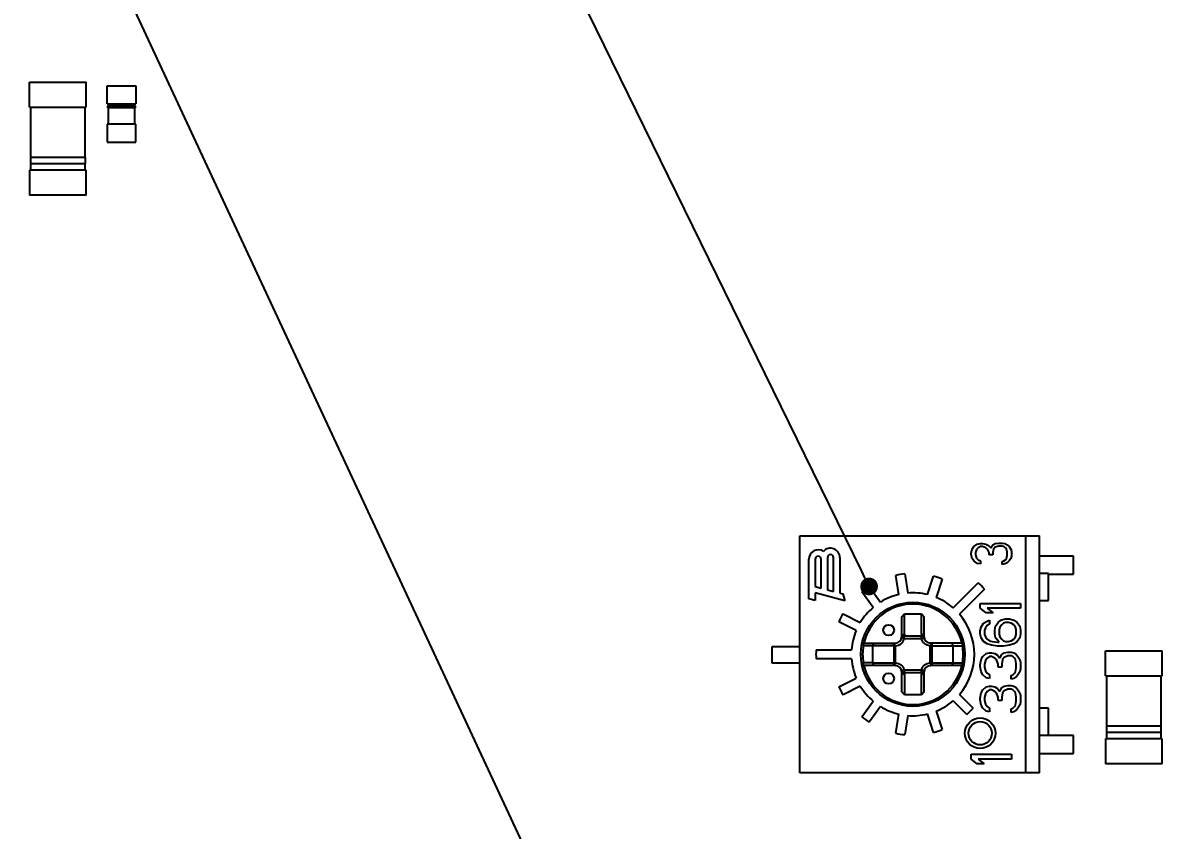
# Model space of a CAD drawing. Header units: millimetres. Extents: x 461 to 1302, y 117 to 711.
# Drawn here: x 597 to 661.9, y 575.4 to 621.1 of the extents above; entities that cross this region are included whole.
import ezdxf
from ezdxf import colors
from ezdxf.entities.mleader import LeaderData, LeaderLine
from ezdxf.math import Vec2, Vec3

# ---------------------------------------------------------------- set-up
doc = ezdxf.new("R2010")
doc.units = ezdxf.units.MM
doc.layers.get('0').update_dxf_attribs({"lineweight": 50})
doc.styles.add('GOST-2.304_Type-B_italic', font='')
doc.styles.get('GOST-2.304_Type-B_italic').set_extended_font_data('GOST Common', italic=True)

# ---------------------------------------------------------------- blocks, each defined once
blk = doc.blocks.new('_Dot')
at = {"color": 0, "linetype": 'ByBlock', "lineweight": -2}
blk.add_line((-0.5, 0), (-1, 0), dxfattribs=at)
at = {"color": 0, "linetype": 'ByBlock', "lineweight": 90, "const_width": 0.5}
blk.add_lwpolyline([(-0.25, 0, 1), (0.25, 0, 1)], format="xyb", close=True, dxfattribs=at)

msp = doc.modelspace()

# ---------------------------------------------------------------- linework, layer by layer
at = {"color": 7, "linetype": 'Continuous', "lineweight": 25}
for p, q in [((597.393, 616.286), (597.393, 617.708)), ((597.393, 617.708), (600.593, 617.708)), ((600.593, 616.286), (600.593, 617.708)), ((601.782, 617.509), (603.406, 617.509)), ((601.782, 616.493), (601.782, 617.509)), ((603.406, 617.509), (603.406, 616.493)), ((601.782, 616.493), (603.406, 616.493)), ((601.832, 616.493), (601.832, 616.377)), ((603.356, 616.377), (603.356, 616.493)), ((597.393, 616.286), (600.593, 616.286)), ((597.443, 616.286), (597.443, 613.442)), ((600.543, 613.442), (600.543, 616.286)), ((601.826, 616.377), (603.362, 616.377)), ((601.826, 616.259), (601.826, 616.377)), ((603.362, 616.259), (601.826, 616.259)), ((601.832, 616.259), (601.832, 615.325)), ((603.356, 615.325), (603.356, 616.259)), ((603.362, 616.377), (603.362, 616.259)), ((603.406, 615.325), (601.782, 615.325)), ((601.782, 615.325), (601.782, 614.309)), ((603.406, 614.309), (603.406, 615.325)), ((601.782, 614.309), (603.406, 614.309)), ((600.547, 613.442), (597.439, 613.442)), ((597.439, 613.442), (597.439, 613.086)), ((600.547, 613.086), (600.547, 613.442)), ((597.393, 612.73), (597.393, 611.308)), ((600.593, 612.73), (597.393, 612.73)), ((600.547, 613.086), (597.439, 613.086)), ((597.443, 613.086), (597.443, 612.73)), ((600.543, 612.73), (600.543, 613.086)), ((600.593, 611.308), (600.593, 612.73)), ((600.593, 611.308), (597.393, 611.308)), ((640.992, 592.021), (653.794, 592.021)), ((640.992, 578.609), (640.992, 592.021)), ((653.794, 578.609), (653.794, 592.021)), ((653.794, 592.021), (654.556, 592.021)), ((654.556, 578.609), (654.556, 592.021)), ((650.695, 591.04), (650.744, 591.277)), ((650.744, 591.277), (650.841, 591.413)), ((650.841, 591.413), (651.036, 591.549)), ((650.987, 591.243), (650.938, 591.074)), ((651.084, 591.345), (650.987, 591.243)), ((651.036, 591.549), (651.23, 591.583)), ((651.23, 591.413), (651.084, 591.345)), ((651.23, 591.583), (651.327, 591.583)), ((651.327, 591.413), (651.23, 591.413)), ((651.327, 591.583), (651.522, 591.549)), ((651.522, 591.345), (651.327, 591.413)), ((651.522, 591.549), (651.668, 591.481)), ((651.619, 591.277), (651.522, 591.345)), ((651.716, 591.074), (651.619, 591.277)), ((651.668, 591.481), (651.814, 591.345)), ((651.814, 591.345), (651.911, 591.515)), ((651.911, 591.515), (652.057, 591.583)), ((651.96, 591.277), (651.911, 591.074)), ((652.057, 591.379), (651.96, 591.277)), ((652.057, 591.583), (652.252, 591.617)), ((652.252, 591.447), (652.057, 591.379)), ((652.252, 591.617), (652.446, 591.617)), ((652.446, 591.447), (652.252, 591.447)), ((652.446, 591.617), (652.592, 591.583)), ((652.543, 591.413), (652.446, 591.447)), ((652.641, 591.345), (652.543, 591.413)), ((652.592, 591.583), (652.738, 591.515)), ((652.689, 591.277), (652.641, 591.345)), ((652.738, 591.108), (652.689, 591.277)), ((652.738, 591.515), (652.835, 591.413)), ((652.738, 590.904), (652.738, 591.108)), ((652.835, 591.413), (652.932, 591.277)), ((652.932, 591.277), (652.981, 591.142)), ((652.981, 591.142), (652.981, 590.87)), ((641.5, 588.465), (641.5, 590.7)), ((641.86, 590.7), (641.86, 589.154)), ((642.203, 589.062), (642.203, 590.7)), ((642.557, 590.789), (642.557, 588.967)), ((642.9, 588.875), (642.9, 590.789)), ((643.26, 590.789), (643.26, 588.779)), ((650.695, 590.972), (650.695, 591.04)), ((650.744, 590.734), (650.695, 590.972)), ((650.841, 590.599), (650.744, 590.734)), ((651.036, 590.463), (650.841, 590.599)), ((650.938, 591.074), (650.938, 590.938)), ((650.938, 590.938), (650.987, 590.768)), ((650.987, 590.768), (651.084, 590.666)), ((651.23, 590.429), (651.036, 590.463)), ((651.084, 590.666), (651.23, 590.599)), ((651.23, 590.599), (651.23, 590.429)), ((651.716, 590.938), (651.716, 591.074)), ((651.911, 590.938), (651.716, 590.938)), ((651.911, 591.074), (651.911, 590.938)), ((652.446, 590.565), (652.543, 590.599)), ((652.446, 590.395), (652.446, 590.565)), ((652.543, 590.599), (652.641, 590.666)), ((652.738, 590.497), (652.592, 590.429)), ((652.641, 590.666), (652.689, 590.734)), ((652.689, 590.734), (652.738, 590.904)), ((652.835, 590.599), (652.738, 590.497)), ((652.932, 590.734), (652.835, 590.599)), ((652.981, 590.87), (652.932, 590.734)), ((656.486, 590.878), (654.556, 590.878)), ((656.486, 590.37), (656.486, 590.878)), ((646.93, 589.863), (647.101, 588.782)), ((652.592, 590.429), (652.446, 590.395)), ((655.064, 589.887), (654.556, 589.887)), ((655.064, 588.363), (655.064, 589.887)), ((655.064, 589.862), (656.486, 589.862)), ((656.486, 589.862), (656.486, 590.37)), ((641.86, 589.154), (642.203, 589.062)), ((644.915, 589.157), (645.559, 588.272)), ((646.599, 588.703), (646.428, 589.784)), ((648.224, 588.694), (648.562, 589.735)), ((649.045, 589.578), (648.707, 588.537)), ((649.667, 587.949), (651.089, 589.37)), ((641.86, 588.792), (641.86, 588.368)), ((643.532, 588.344), (641.86, 588.792)), ((642.557, 588.967), (642.9, 588.875)), ((643.26, 588.779), (643.428, 588.734)), ((643.428, 588.734), (643.532, 588.344)), ((645.148, 587.973), (644.504, 588.859)), ((651.448, 589.011), (650.027, 587.589)), ((641.86, 588.368), (641.5, 588.465)), ((651.203, 587.928), (651.203, 588.185)), ((651.203, 588.185), (653.489, 588.185)), ((651.544, 587.671), (651.203, 587.928)), ((651.592, 587.928), (651.933, 587.671)), ((653.489, 587.928), (651.592, 587.928)), ((653.489, 588.185), (653.489, 587.928)), ((654.556, 588.363), (655.064, 588.363)), ((643.441, 587.614), (644.416, 587.117)), ((646.758, 587.435), (646.91, 587.601)), ((646.758, 586.306), (646.758, 587.435)), ((646.91, 586.446), (646.91, 587.601)), ((646.91, 587.601), (647.876, 587.601)), ((647.876, 587.601), (648.028, 587.435)), ((647.876, 586.446), (647.876, 587.601)), ((648.028, 586.306), (648.028, 587.435)), ((651.933, 587.671), (651.544, 587.671)), ((651.592, 587.199), (651.738, 587.242)), ((651.738, 587.242), (651.738, 587.028)), ((652.224, 587.114), (652.37, 587.242)), ((652.37, 587.242), (652.614, 587.328)), ((652.614, 587.328), (652.857, 587.328)), ((652.857, 587.328), (653.1, 587.242)), ((653.1, 587.242), (653.295, 587.114)), ((644.186, 586.664), (643.21, 587.161)), ((651.203, 586.642), (651.252, 586.856)), ((651.203, 586.471), (651.203, 586.642)), ((651.252, 586.856), (651.398, 587.071)), ((651.398, 587.071), (651.592, 587.199)), ((651.495, 586.814), (651.446, 586.685)), ((651.446, 586.685), (651.446, 586.428)), ((651.592, 586.942), (651.495, 586.814)), ((651.738, 587.028), (651.592, 586.942)), ((652.03, 586.685), (652.079, 586.899)), ((652.03, 586.471), (652.03, 586.685)), ((652.079, 586.899), (652.224, 587.114)), ((652.322, 586.856), (652.273, 586.728)), ((652.273, 586.728), (652.273, 586.428)), ((652.419, 586.985), (652.322, 586.856)), ((652.516, 587.071), (652.419, 586.985)), ((652.662, 587.114), (652.516, 587.071)), ((652.808, 587.114), (652.662, 587.114)), ((652.954, 587.071), (652.808, 587.114)), ((653.1, 586.985), (652.954, 587.071)), ((653.197, 586.856), (653.1, 586.985)), ((653.246, 586.728), (653.197, 586.856)), ((653.246, 586.428), (653.246, 586.728)), ((653.295, 587.114), (653.44, 586.899)), ((653.44, 586.899), (653.489, 586.685)), ((653.489, 586.685), (653.489, 586.471)), ((644.62, 585.95), (646.402, 585.95)), ((645.17, 585.95), (645.107, 585.798)), ((646.91, 586.446), (646.903, 586.357)), ((646.903, 586.357), (647.883, 586.357)), ((646.903, 586.217), (646.903, 586.357)), ((646.903, 586.217), (647.883, 586.217)), ((647.876, 586.446), (647.883, 586.357)), ((647.883, 586.217), (647.883, 586.357)), ((650.166, 585.95), (648.384, 585.95)), ((649.679, 585.798), (649.616, 585.95)), ((651.252, 586.256), (651.203, 586.471)), ((651.398, 586.042), (651.252, 586.256)), ((651.592, 585.913), (651.398, 586.042)), ((651.446, 586.428), (651.495, 586.299)), ((651.495, 586.299), (651.592, 586.171)), ((651.592, 586.171), (651.738, 586.085)), ((651.835, 585.828), (651.592, 585.913)), ((651.738, 586.085), (651.884, 586.042)), ((651.884, 586.042), (652.176, 585.999)), ((652.079, 586.256), (652.03, 586.471)), ((652.273, 585.999), (652.079, 586.256)), ((652.176, 585.999), (652.273, 585.999)), ((652.273, 586.428), (652.322, 586.299)), ((652.322, 586.299), (652.419, 586.171)), ((652.419, 586.171), (652.516, 586.085)), ((652.516, 586.085), (652.662, 586.042)), ((652.662, 586.042), (652.808, 586.042)), ((652.808, 586.042), (652.954, 586.085)), ((653.1, 585.913), (652.857, 585.828)), ((652.954, 586.085), (653.1, 586.171)), ((653.1, 586.171), (653.197, 586.299)), ((653.295, 586.042), (653.1, 585.913)), ((653.197, 586.299), (653.246, 586.428)), ((653.44, 586.256), (653.295, 586.042)), ((653.489, 586.471), (653.44, 586.256)), ((640.992, 585.747), (639.417, 585.747)), ((639.417, 585.747), (639.417, 584.832)), ((641.913, 585.569), (643.923, 585.569)), ((645.107, 585.798), (644.59, 585.798)), ((646.295, 585.798), (645.107, 585.798)), ((645.107, 585.798), (645.107, 584.832)), ((646.295, 585.798), (646.307, 585.798)), ((646.356, 585.859), (646.307, 585.798)), ((646.307, 585.798), (646.307, 584.832)), ((646.415, 585.798), (646.356, 585.859)), ((646.415, 584.832), (646.415, 585.798)), ((648.371, 585.798), (648.43, 585.859)), ((648.371, 584.832), (648.371, 585.798)), ((648.479, 585.798), (648.43, 585.859)), ((648.479, 585.798), (648.491, 585.798)), ((648.479, 584.832), (648.479, 585.798)), ((648.491, 585.798), (649.679, 585.798)), ((649.679, 585.798), (650.197, 585.798)), ((649.679, 584.832), (649.679, 585.798)), ((651.349, 585.185), (651.544, 585.356)), ((651.544, 585.356), (651.738, 585.399)), ((651.738, 585.399), (651.835, 585.399)), ((652.176, 585.785), (651.835, 585.828)), ((651.835, 585.399), (652.03, 585.356)), ((652.03, 585.356), (652.176, 585.27)), ((652.516, 585.785), (652.176, 585.785)), ((652.176, 585.27), (652.322, 585.099)), ((652.322, 585.099), (652.419, 585.313)), ((652.419, 585.313), (652.565, 585.399)), ((652.857, 585.828), (652.516, 585.785)), ((652.565, 585.399), (652.76, 585.442)), ((652.76, 585.442), (652.954, 585.442)), ((652.954, 585.442), (653.1, 585.399)), ((653.1, 585.399), (653.246, 585.313)), ((653.246, 585.313), (653.343, 585.185)), ((658.302, 584.087), (658.302, 585.509)), ((658.302, 585.509), (661.502, 585.509)), ((661.502, 584.087), (661.502, 585.509)), ((639.417, 584.832), (640.992, 584.832)), ((643.923, 585.061), (641.913, 585.061)), ((645.107, 584.832), (644.59, 584.832)), ((646.402, 584.68), (644.62, 584.68)), ((645.107, 584.832), (645.17, 584.68)), ((645.107, 584.832), (646.295, 584.832)), ((646.307, 584.832), (646.295, 584.832)), ((646.307, 584.832), (646.356, 584.771)), ((646.356, 584.771), (646.415, 584.832)), ((648.371, 584.832), (648.43, 584.771)), ((650.166, 584.68), (648.384, 584.68)), ((648.43, 584.771), (648.479, 584.832)), ((648.491, 584.832), (648.479, 584.832)), ((648.491, 584.832), (649.679, 584.832)), ((649.616, 584.68), (649.679, 584.832)), ((649.679, 584.832), (650.197, 584.832)), ((651.203, 584.713), (651.252, 585.013)), ((651.203, 584.628), (651.203, 584.713)), ((651.252, 584.327), (651.203, 584.628)), ((651.252, 585.013), (651.349, 585.185)), ((651.495, 584.97), (651.446, 584.756)), ((651.446, 584.756), (651.446, 584.585)), ((651.592, 585.099), (651.495, 584.97)), ((651.738, 585.185), (651.592, 585.099)), ((651.835, 585.185), (651.738, 585.185)), ((652.03, 585.099), (651.835, 585.185)), ((652.127, 585.013), (652.03, 585.099)), ((652.224, 584.756), (652.127, 585.013)), ((652.224, 584.585), (652.224, 584.756)), ((652.468, 585.013), (652.419, 584.756)), ((652.419, 584.756), (652.419, 584.585)), ((652.565, 585.142), (652.468, 585.013)), ((652.76, 585.228), (652.565, 585.142)), ((652.954, 585.228), (652.76, 585.228)), ((653.051, 585.185), (652.954, 585.228)), ((653.149, 585.099), (653.051, 585.185)), ((653.197, 585.013), (653.149, 585.099)), ((653.246, 584.799), (653.197, 585.013)), ((653.246, 584.542), (653.246, 584.799)), ((653.343, 585.185), (653.44, 585.013)), ((653.44, 585.013), (653.489, 584.842)), ((653.489, 584.842), (653.489, 584.499)), ((643.21, 583.469), (644.186, 583.966)), ((646.758, 583.194), (646.758, 584.324)), ((646.903, 584.413), (646.903, 584.273)), ((647.883, 584.413), (646.903, 584.413)), ((646.91, 584.184), (646.903, 584.273)), ((647.883, 584.273), (646.903, 584.273)), ((646.91, 584.184), (646.91, 583.029)), ((647.883, 584.273), (647.876, 584.184)), ((647.876, 583.029), (647.876, 584.184)), ((647.883, 584.273), (647.883, 584.413)), ((648.028, 583.194), (648.028, 584.324)), ((651.349, 584.156), (651.252, 584.327)), ((651.544, 583.985), (651.349, 584.156)), ((651.446, 584.585), (651.495, 584.37)), ((651.495, 584.37), (651.592, 584.242)), ((651.738, 583.942), (651.544, 583.985)), ((651.592, 584.242), (651.738, 584.156)), ((651.738, 584.156), (651.738, 583.942)), ((652.419, 584.585), (652.224, 584.585)), ((652.954, 584.113), (653.051, 584.156)), ((652.954, 583.899), (652.954, 584.113)), ((653.051, 584.156), (653.149, 584.242)), ((653.246, 584.027), (653.1, 583.942)), ((653.149, 584.242), (653.197, 584.327)), ((653.197, 584.327), (653.246, 584.542)), ((653.343, 584.156), (653.246, 584.027)), ((653.44, 584.327), (653.343, 584.156)), ((653.489, 584.499), (653.44, 584.327)), ((658.302, 584.087), (661.502, 584.087)), ((658.352, 584.087), (658.352, 581.243)), ((661.452, 581.243), (661.452, 584.087)), ((644.416, 583.513), (643.441, 583.016)), ((651.349, 583.299), (651.544, 583.47)), ((651.544, 583.47), (651.738, 583.513)), ((651.738, 583.513), (651.835, 583.513)), ((651.835, 583.513), (652.03, 583.47)), ((652.03, 583.47), (652.176, 583.385)), ((652.176, 583.385), (652.322, 583.213)), ((652.322, 583.213), (652.419, 583.427)), ((652.419, 583.427), (652.565, 583.513)), ((652.565, 583.513), (652.76, 583.556)), ((652.76, 583.342), (652.565, 583.256)), ((652.76, 583.556), (652.954, 583.556)), ((652.954, 583.342), (652.76, 583.342)), ((653.1, 583.942), (652.954, 583.899)), ((652.954, 583.556), (653.1, 583.513)), ((653.051, 583.299), (652.954, 583.342)), ((653.1, 583.513), (653.246, 583.427)), ((653.246, 583.427), (653.343, 583.299)), ((646.91, 583.029), (646.758, 583.194)), ((647.876, 583.029), (646.91, 583.029)), ((648.028, 583.194), (647.876, 583.029)), ((650.441, 581.907), (649.667, 582.681)), ((650.027, 583.04), (650.801, 582.267)), ((651.203, 582.827), (651.252, 583.127)), ((651.203, 582.742), (651.203, 582.827)), ((651.252, 582.442), (651.203, 582.742)), ((651.252, 583.127), (651.349, 583.299)), ((651.495, 583.084), (651.446, 582.87)), ((651.446, 582.87), (651.446, 582.699)), ((651.446, 582.699), (651.495, 582.484)), ((651.592, 583.213), (651.495, 583.084)), ((651.738, 583.299), (651.592, 583.213)), ((651.835, 583.299), (651.738, 583.299)), ((652.03, 583.213), (651.835, 583.299)), ((652.127, 583.127), (652.03, 583.213)), ((652.224, 582.87), (652.127, 583.127)), ((652.224, 582.699), (652.224, 582.87)), ((652.419, 582.699), (652.224, 582.699)), ((652.468, 583.127), (652.419, 582.87)), ((652.419, 582.87), (652.419, 582.699)), ((652.565, 583.256), (652.468, 583.127)), ((653.149, 583.213), (653.051, 583.299)), ((653.197, 583.127), (653.149, 583.213)), ((653.246, 582.913), (653.197, 583.127)), ((653.246, 582.656), (653.246, 582.913)), ((653.343, 583.299), (653.44, 583.127)), ((653.44, 583.127), (653.489, 582.956)), ((653.489, 582.956), (653.489, 582.613)), ((644.504, 581.771), (645.148, 582.656)), ((645.559, 582.358), (644.915, 581.472)), ((646.899, 582.513), (646.881, 582.413)), ((647.032, 582.391), (647.05, 582.491)), ((647.736, 582.491), (647.754, 582.391)), ((647.905, 582.413), (647.887, 582.513)), ((648.707, 582.093), (649.045, 581.052)), ((651.349, 582.27), (651.252, 582.442)), ((651.544, 582.099), (651.349, 582.27)), ((651.495, 582.484), (651.592, 582.356)), ((651.738, 582.056), (651.544, 582.099)), ((651.592, 582.356), (651.738, 582.27)), ((651.738, 582.27), (651.738, 582.056)), ((652.954, 582.227), (653.051, 582.27)), ((652.954, 582.013), (652.954, 582.227)), ((653.1, 582.056), (652.954, 582.013)), ((653.051, 582.27), (653.149, 582.356)), ((653.246, 582.141), (653.1, 582.056)), ((653.149, 582.356), (653.197, 582.442)), ((653.197, 582.442), (653.246, 582.656)), ((653.343, 582.27), (653.246, 582.141)), ((653.44, 582.442), (653.343, 582.27)), ((653.489, 582.613), (653.44, 582.442)), ((655.064, 582.267), (654.556, 582.267)), ((655.064, 580.743), (655.064, 582.267)), ((646.428, 580.846), (646.599, 581.927)), ((647.101, 581.847), (646.93, 580.766)), ((648.562, 580.895), (648.224, 581.936)), ((654.556, 580.743), (655.064, 580.743)), ((656.486, 580.718), (654.556, 580.718)), ((656.486, 580.21), (656.486, 580.718)), ((661.456, 581.243), (658.348, 581.243)), ((658.348, 581.243), (658.348, 580.887)), ((661.456, 580.887), (658.348, 580.887)), ((658.352, 580.887), (658.352, 580.531)), ((661.452, 580.531), (661.452, 580.887)), ((661.456, 580.887), (661.456, 581.243)), ((656.486, 579.702), (656.486, 580.21)), ((658.302, 580.531), (658.302, 579.109)), ((661.502, 580.531), (658.302, 580.531)), ((661.502, 579.109), (661.502, 580.531)), ((650.695, 579.386), (650.695, 579.655)), ((650.695, 579.655), (652.981, 579.655)), ((652.981, 579.655), (652.981, 579.386)), ((654.556, 579.702), (656.486, 579.702)), ((651.036, 579.117), (650.695, 579.386)), ((651.425, 579.117), (651.036, 579.117)), ((651.084, 579.386), (651.425, 579.117)), ((652.981, 579.386), (651.084, 579.386)), ((661.502, 579.109), (658.302, 579.109)), ((653.794, 578.609), (640.992, 578.609)), ((654.556, 578.609), (653.794, 578.609))]:
    msp.add_line(p, q, dxfattribs=at)
for centre, radius in [((647.393, 585.315), 2.946), ((646.021, 586.687), 0.305), ((646.021, 583.943), 0.305), ((651.203, 580.845), 0.864), ((651.203, 580.845), 0.66)]:
    msp.add_circle(centre, radius, dxfattribs=at)
for centre, radius, start, end in [((642.031, 590.7), 0.531, 55.84039, 180), ((642.729, 590.789), 0.531, 0, 138.72917), ((642.031, 590.7), 0.172, 0, 180), ((642.729, 590.789), 0.172, 0, 180), ((647.393, 585.315), 4.572, 95.81526, 102.18474), ((647.393, 585.315), 4.572, 122.81526, 129.18474), ((647.393, 585.315), 4.572, 68.81526, 75.18474), ((647.393, 585.315), 5.486, 42.34647, 47.65353), ((647.393, 585.315), 3.48, 103.1859, 121.8141), ((647.393, 585.315), 3.48, 76.1859, 94.8141), ((647.393, 585.315), 3.48, 49.1859, 67.8141), ((647.393, 585.315), 3.48, 130.1859, 148.8141), ((647.393, 585.315), 2.845, 12.89789, 167.10211), ((647.393, 585.315), 4.572, 149.81526, 156.18474), ((647.393, 585.315), 3.48, 319.1859, 40.8141), ((647.393, 585.315), 3.48, 157.1859, 175.8141), ((646.429, 585.817), 0.136, 101.42074, 188.04735), ((646.402, 586.306), 0.356, 270, 0), ((646.905, 586.299), 0.147, 87.72334, 177.53049), ((647.882, 586.299), 0.147, 2.46951, 92.27666), ((647.889, 586.201), 0.156, 53.35521, 91.95155), ((648.384, 586.306), 0.356, 180, 270), ((648.357, 585.817), 0.136, 351.95375, 78.57068), ((647.393, 585.315), 5.486, 177.34647, 182.65353), ((647.393, 585.315), 2.845, 170.23295, 189.76706), ((647.393, 585.315), 2.845, 350.23295, 9.76706), ((647.393, 585.315), 3.48, 184.1859, 202.8141), ((647.393, 585.315), 2.845, 192.89789, 347.10211), ((646.429, 584.813), 0.136, 171.94059, 258.59132), ((646.402, 584.324), 0.356, 0, 90), ((648.384, 584.324), 0.356, 90, 180), ((648.357, 584.813), 0.136, 281.41726, 8.05831), ((646.905, 584.331), 0.147, 182.47512, 272.26498), ((646.897, 584.428), 0.156, 233.3306, 271.97616), ((647.881, 584.331), 0.147, 267.73502, 357.52488), ((647.393, 585.315), 4.572, 203.81526, 210.18474), ((647.393, 585.315), 3.48, 211.1859, 229.8141), ((647.393, 585.315), 3.48, 292.1859, 310.8141), ((647.393, 585.315), 3.48, 238.1859, 256.8141), ((647.393, 585.315), 4.572, 311.81526, 318.18474), ((647.393, 585.315), 4.572, 230.81526, 237.18474), ((647.393, 585.315), 3.48, 265.1859, 283.8141), ((647.393, 585.315), 4.572, 257.81526, 264.18474), ((647.393, 585.315), 4.572, 284.81526, 291.18474)]:
    msp.add_arc(centre, radius, start, end, dxfattribs=at)
for points, knots in [([(644.59, 585.798), (644.593, 585.815), (644.599, 585.85), (644.608, 585.896), (644.616, 585.93), (644.62, 585.948), (644.62, 585.949), (644.62, 585.95)], [0, 0, 0, 0, 0.219263, 0.438608, 0.657337, 0.872325, 1, 1, 1, 1]), ([(646.356, 585.859), (646.359, 585.87), (646.364, 585.894), (646.377, 585.923), (646.393, 585.945), (646.405, 585.948), (646.411, 585.95)], [0, 0, 0, 0, 0.20596, 0.440717, 0.705217, 1, 1, 1, 1]), ([(646.415, 585.798), (646.473, 585.804), (646.589, 585.818), (646.739, 585.914), (646.857, 586.047), (646.887, 586.16), (646.903, 586.217)], [0, 0, 0, 0, 0.24917, 0.499906, 0.749182, 1, 1, 1, 1]), ([(646.903, 586.357), (646.883, 586.356), (646.847, 586.353), (646.801, 586.327), (646.767, 586.291), (646.757, 586.259), (646.753, 586.244)], [0, 0, 0, 0, 0.273726, 0.499949, 0.749033, 1, 1, 1, 1]), ([(646.753, 586.244), (646.755, 586.243), (646.759, 586.242), (646.784, 586.238), (646.797, 586.236)], [0, 0, 0, 0, 0.499999, 1, 1, 1, 1]), ([(646.797, 586.236), (646.812, 586.233), (646.843, 586.228), (646.883, 586.221), (646.903, 586.217)], [0, 0, 0, 0, 0.4999942, 1, 1, 1, 1]), ([(647.883, 586.217), (647.903, 586.22), (647.942, 586.227), (647.992, 586.236), (648.027, 586.242), (648.031, 586.243), (648.034, 586.244)], [0, 0, 0, 0, 0.2500023, 0.4999988, 0.7499941, 1, 1, 1, 1]), ([(648.371, 585.798), (648.313, 585.804), (648.197, 585.818), (648.047, 585.914), (647.93, 586.048), (647.899, 586.161), (647.883, 586.217)], [0, 0, 0, 0, 0.250823, 0.500103, 0.750841, 1, 1, 1, 1]), ([(648.034, 586.244), (648.029, 586.26), (648.02, 586.292), (647.995, 586.315), (647.982, 586.327)], [0, 0, 0, 0, 0.4999685, 1, 1, 1, 1]), ([(648.43, 585.859), (648.427, 585.872), (648.421, 585.9), (648.408, 585.927), (648.392, 585.946), (648.381, 585.948), (648.375, 585.95)], [0, 0, 0, 0, 0.256569, 0.502224, 0.712392, 1, 1, 1, 1]), ([(650.166, 585.95), (650.166, 585.948), (650.167, 585.945), (650.173, 585.92), (650.181, 585.882), (650.189, 585.839), (650.194, 585.81), (650.197, 585.798)], [0, 0, 0, 0, 0.208925, 0.417762, 0.629213, 0.845423, 1, 1, 1, 1]), ([(644.62, 584.68), (644.62, 584.682), (644.619, 584.685), (644.613, 584.71), (644.605, 584.748), (644.597, 584.791), (644.592, 584.82), (644.59, 584.832)], [0, 0, 0, 0, 0.208908, 0.417737, 0.6292256, 0.8454287, 1, 1, 1, 1]), ([(646.356, 584.771), (646.359, 584.757), (646.365, 584.73), (646.378, 584.703), (646.394, 584.684), (646.405, 584.681), (646.411, 584.68)], [0, 0, 0, 0, 0.25656, 0.502255, 0.712415, 1, 1, 1, 1]), ([(646.415, 584.832), (646.473, 584.825), (646.59, 584.812), (646.739, 584.716), (646.856, 584.582), (646.887, 584.469), (646.903, 584.413)], [0, 0, 0, 0, 0.250823, 0.500103, 0.750841, 1, 1, 1, 1]), ([(647.883, 584.413), (647.899, 584.47), (647.929, 584.583), (648.048, 584.716), (648.197, 584.812), (648.313, 584.825), (648.371, 584.832)], [0, 0, 0, 0, 0.250818, 0.500094, 0.75083, 1, 1, 1, 1]), ([(648.375, 584.68), (648.381, 584.682), (648.394, 584.685), (648.409, 584.707), (648.422, 584.736), (648.427, 584.76), (648.43, 584.771)], [0, 0, 0, 0, 0.294776, 0.559234, 0.794062, 1, 1, 1, 1]), ([(650.197, 584.832), (650.194, 584.815), (650.187, 584.78), (650.178, 584.734), (650.171, 584.7), (650.167, 584.682), (650.166, 584.681), (650.166, 584.68)], [0, 0, 0, 0, 0.219314, 0.438597, 0.657358, 0.872336, 1, 1, 1, 1]), ([(646.903, 584.413), (646.883, 584.409), (646.844, 584.402), (646.794, 584.394), (646.759, 584.387), (646.755, 584.387), (646.753, 584.386)], [0, 0, 0, 0, 0.250015, 0.500004, 0.750007, 1, 1, 1, 1]), ([(646.753, 584.386), (646.757, 584.37), (646.766, 584.338), (646.792, 584.315), (646.804, 584.303)], [0, 0, 0, 0, 0.499945, 1, 1, 1, 1]), ([(647.99, 584.394), (647.974, 584.397), (647.943, 584.402), (647.903, 584.409), (647.883, 584.413)], [0, 0, 0, 0, 0.4999744, 1, 1, 1, 1]), ([(647.883, 584.273), (647.903, 584.274), (647.939, 584.277), (647.985, 584.302), (648.02, 584.339), (648.029, 584.37), (648.034, 584.386)], [0, 0, 0, 0, 0.27372, 0.499939, 0.749061, 1, 1, 1, 1]), ([(648.034, 584.386), (648.031, 584.387), (648.027, 584.387), (648.002, 584.392), (647.99, 584.394)], [0, 0, 0, 0, 0.49999, 1, 1, 1, 1])]:
    msp.add_open_spline(points, degree=3, knots=knots, dxfattribs=at)

# ---------------------------------------------------------------- leaders
at = {"color": 7, "lineweight": 20, "true_color": 0xffffff}
ml = msp.add_multileader_mtext('Standard', dxfattribs=at)
ml.set_content('12', color=(255, 255, 255), style='GOST-2.304_Type-B_italic')
ml.set_leader_properties()
ml.set_arrow_properties(name='DOT')
ml.build(insert=Vec2(0, 0))
ml.multileader.update_dxf_attribs({"text_left_attachment_type": 6, "text_right_attachment_type": 6, "dogleg_length": 0, "arrow_head_size": 1})
ctx = ml.context
ctx.base_point, ctx.arrow_head_size, ctx.landing_gap_size, ctx.plane_origin = Vec3(574.81, 674.134), 1, 0, Vec3(636.907, 503.188)
ctx.left_attachment, ctx.right_attachment, ctx.text_align_type = 6, 6, 2
notes = []
notes.append((ctx, [(0, (1, 1, 0), (578.979, 674.134), (-1, 0), 0, [(0, [(660.377, 499.316)], 0, [])])]))
ctx.mtext.insert, ctx.mtext.alignment, ctx.mtext.flow_direction = Vec3(578.979, 678.934), 3, 5
ml = msp.add_multileader_mtext('Standard', dxfattribs=at)
ml.set_content('17', color=(255, 255, 255), style='GOST-2.304_Type-B_italic')
ml.set_leader_properties()
ml.set_arrow_properties(name='DOT')
ml.build(insert=Vec2(0, 0))
ml.multileader.update_dxf_attribs({"text_left_attachment_type": 6, "text_right_attachment_type": 6, "dogleg_length": 0, "arrow_head_size": 1})
ctx = ml.context
ctx.base_point, ctx.arrow_head_size, ctx.landing_gap_size, ctx.plane_origin = Vec3(598.987, 674.134), 1, 0, Vec3(644.915, 589.157)
ctx.left_attachment, ctx.right_attachment, ctx.text_align_type = 6, 6, 2
notes.append((ctx, [(0, (1, 1, 0), (603.335, 674.134), (-1, 0), 0, [(0, [(644.915, 589.157)], 0, [])])]))
ctx.mtext.insert, ctx.mtext.alignment, ctx.mtext.flow_direction = Vec3(603.335, 678.934), 3, 5
ml = msp.add_multileader_mtext('Standard', dxfattribs=at)
ml.set_content('11', color=(255, 255, 255), style='GOST-2.304_Type-B_italic')
ml.set_leader_properties()
ml.set_arrow_properties(name='DOT')
ml.build(insert=Vec2(0, 0))
ml.multileader.update_dxf_attribs({"text_left_attachment_type": 6, "text_right_attachment_type": 6, "dogleg_length": 0, "arrow_head_size": 1})
ctx = ml.context
ctx.base_point, ctx.arrow_head_size, ctx.landing_gap_size, ctx.plane_origin = Vec3(652.391, 674.134), 1, 0, Vec3(697.262, 572.369)
ctx.left_attachment, ctx.right_attachment, ctx.text_align_type = 6, 6, 2
notes.append((ctx, [(0, (1, 1, 0), (655.912, 674.134), (-1, 0), 0, [(0, [(682.997, 559.363)], 0, [])])]))
ctx.mtext.insert, ctx.mtext.alignment, ctx.mtext.flow_direction = Vec3(655.912, 678.934), 3, 5
for ctx, leaders in notes:
    for number, flags, end, landing, length, lines in leaders:
        leader = LeaderData()
        leader.index, (leader.has_last_leader_line, leader.has_dogleg_vector, leader.attachment_direction) = number, flags
        leader.last_leader_point, leader.dogleg_vector, leader.dogleg_length = Vec3(end), Vec3(landing), length
        for number, points, colour, breaks in lines:
            line = LeaderLine()
            line.index, line.vertices, line.color, line.breaks = number, Vec3.list(points), colors.encode_raw_color(colour), breaks
            leader.lines.append(line)
        ctx.leaders.append(leader)

doc.saveas('drawing.dxf')
